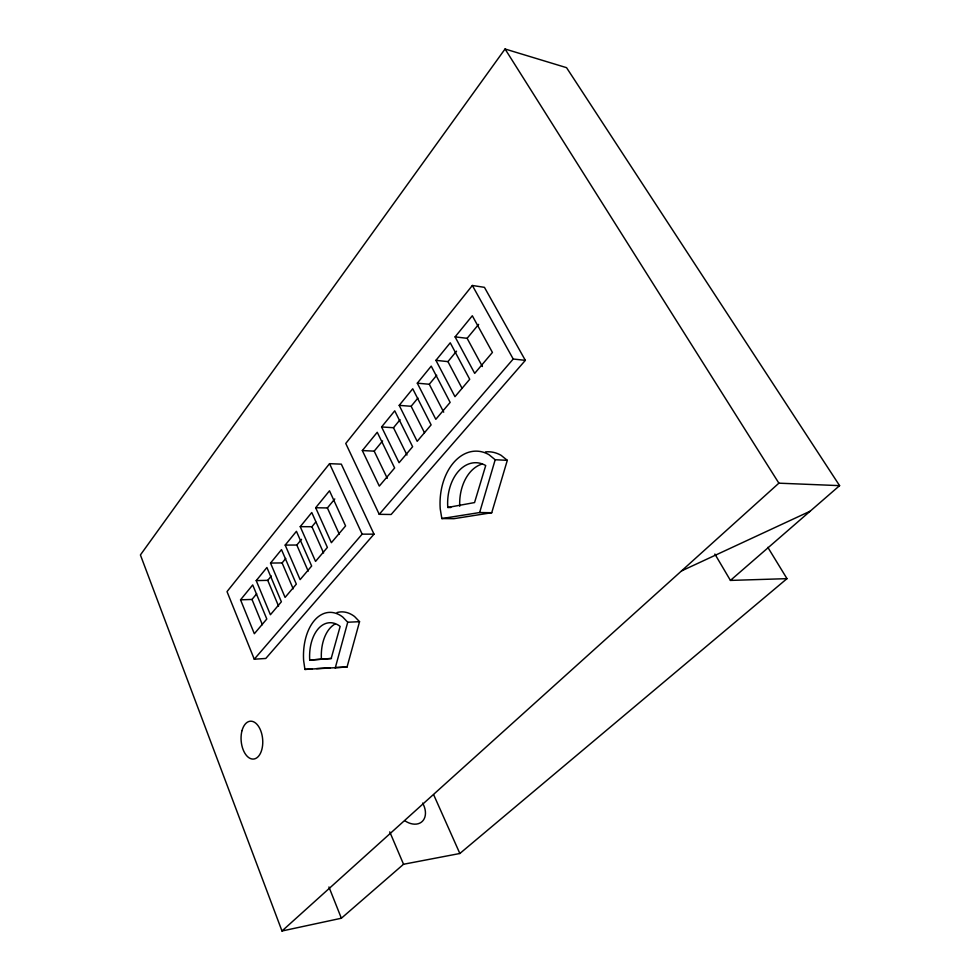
<?xml version="1.0" encoding="UTF-8"?>
<svg xmlns="http://www.w3.org/2000/svg" width="980" height="980" viewBox="0 0 980 980"><rect width="100%" height="100%" fill="white"/><g stroke="black" fill="none" stroke-linecap="round" stroke-linejoin="round"><path stroke-width="1.47" d="M335.27 667.882L347.729 622.239L342.78 617.069A46.195 28.298 86.6 0 0 303.629 660.532L304.915 669.426L347.055 667.013L359.55 621.675L354.576 616.53A45.889 28.383 86.5 0 0 337.022 612.561M441.833 518.555L479.637 512.54L495.194 459.743L488.983 454.696A51.425 35.427 -88.7 0 0 440.228 508.841L441.833 518.555L453.863 518.69L491.727 512.724L507.309 460.33L501.086 455.308A51.046 35.476 -88.7 0 0 485.443 451.927M714.873 554.055L730.431 580.417L839.591 485.639L566.55 67.669L505.055 49L140.41 554.95L281.983 931L341.371 918.236L403.54 864.262L459.853 853.494L786.989 578.653L767.842 547.342M329.562 463.663L227.017 591.614L254.273 659.209L265.788 658.462L374.005 534.161L341.322 464.153L329.562 463.663L362.147 534.149L374.005 534.161M472.36 285.486L345.756 443.462L379.236 514.329L391.143 514.488L525.341 360.358L484.439 287.336L472.36 285.486L513.214 359.011L525.341 360.358M240.541 599.821L252.705 584.925L266.793 619.005L254.335 633.729L240.541 599.821L251.995 599.442L256.699 593.745M256.221 580.601L266.915 567.494L281.37 601.781L270.407 614.742L256.221 580.601L267.736 580.344L271.325 575.995M270.529 563.071L281.493 549.633L296.328 584.129L285.082 597.408L270.529 563.071L282.105 562.912L285.768 558.453M285.192 545.088L296.438 531.307L311.652 566.011L300.113 579.633L285.192 545.088L296.818 545.039L301.522 539.343M300.235 526.664L311.775 512.528L327.381 547.428L315.548 561.405L300.235 526.664L311.91 526.726L315.768 522.046M315.67 507.75L329.501 490.796L345.573 525.929L331.375 542.7L315.67 507.75L327.394 507.946L334.793 498.955M362.33 450.555L377.251 432.266L394.634 467.975L379.297 486.092L362.33 450.555L374.188 451.143L382.604 440.927M381.588 426.962L394.744 410.828L412.617 446.721L399.08 462.719L381.588 426.962L393.482 427.721L400.085 419.71M399.203 405.365L412.727 388.778L431.114 424.879L417.186 441.319L399.203 405.365L411.135 406.284L417.921 398.052M417.309 383.18L431.225 366.116L450.139 402.4L435.818 419.318L417.309 383.18L429.289 384.258L436.725 375.242M435.929 360.346L450.249 342.804L469.714 379.272L454.977 396.68L435.929 360.346L447.946 361.62L462.082 388.349M455.088 336.875L472.311 315.756L492.426 352.433L474.688 373.38L455.088 336.875L467.129 338.321L482.405 366.532M447.946 361.62L456.545 351.171M467.129 338.321L478.632 324.368M254.273 659.209L362.147 534.149M379.236 514.329L513.214 359.011M281.983 931L778.88 483.177L839.591 485.639M681.517 570.923L810.154 511.193M447.787 507.456L474.553 502.569L485.713 465.537A39.874 27.465 -88.7 0 0 447.787 507.456L450.8 507.505M309.717 660.079L331.191 658.438L340.158 626.428A35.819 21.94 86.6 0 0 309.717 660.079L331.485 658.511M304.915 669.426L312.216 668.887M316.601 668.568L330.309 667.87M334.878 667.637L347.055 667.013M347.729 622.239L359.55 621.675M730.431 580.417L786.989 578.653M479.637 512.54L491.727 512.724M495.194 459.743L507.309 460.33M505.055 49L778.88 483.177M429.289 384.258L443.707 412.188M411.135 406.284L424.499 432.744M393.482 427.721L406.982 455.038M374.188 451.143L387.272 478.301M327.394 507.946L339.374 534.333M433.76 794.952L459.853 853.494M311.91 526.726L323.584 552.965M296.818 545.039L308.198 571.132M282.105 562.912L293.192 588.845M389.758 831.873L403.54 864.262M267.736 580.344L278.565 606.118M251.995 599.442L262.383 624.713M328.937 886.973L341.371 918.236M422.625 803.086A18.755 13.193 49.7 0 1 422.38 821.314A18.755 13.193 49.7 0 1 404.899 820.787M321.428 659.27A35.586 22.001 86.5 0 1 335.062 624.003M459.743 506.244A39.58 27.501 -88.7 0 1 482.258 464.005M242.023 730.59A19 10.78 85.1 0 0 252.963 759.084A19 10.78 85.1 0 0 260.741 730.713A19 10.78 85.1 0 0 242.023 730.59"/></g></svg>
